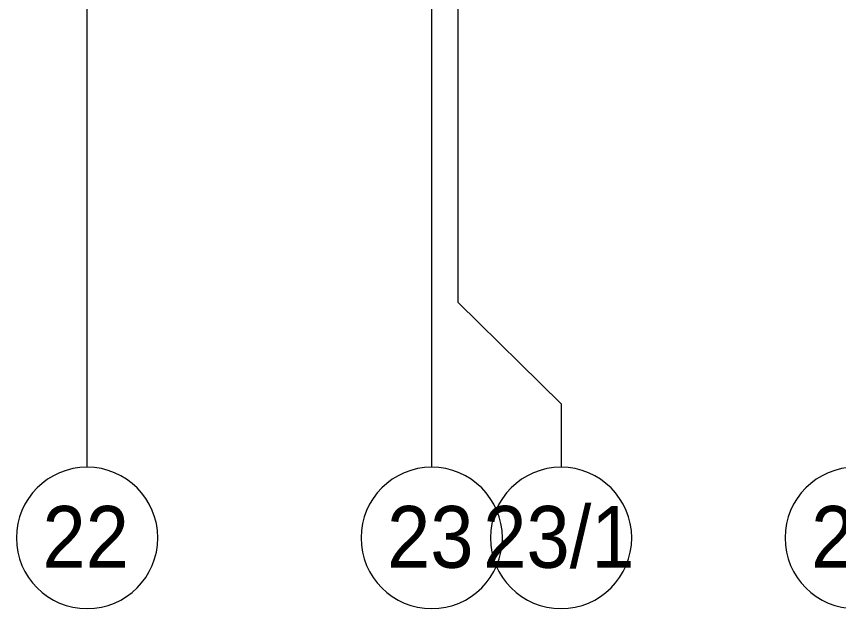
# Model space of a CAD drawing. Header units: millimetres. Extents: x -249154 to 415037, y -45458 to 354837.
# Drawn here: x 79925 to 89230, y 75680 to 82383 of the extents above; entities that cross this region are included whole.
import ezdxf

# ---------------------------------------------------------------- set-up
doc = ezdxf.new("R2010")
doc.units = ezdxf.units.MM
doc.linetypes.add('Осевая', pattern=[6350, 1270, -952.5, 3175, -952.5])
for name, color, linetype, lineweight in [('Оси', 7, 'Continuous', 9), ('Оси-1', 7, 'Continuous', 20), ('Оси-2', 7, 'Осевая', 9)]:
    doc.layers.add(name, color=color, linetype=linetype, lineweight=lineweight)
doc.styles.add('Arial', font='arial.ttf', dxfattribs={"width": 0.9, "height": 700})

# ---------------------------------------------------------------- blocks, each defined once
blk = doc.blocks.new('Ось сетки - D8-29747960-Объем проектирования 1 этажа')
at = {"layer": 'Оси-1'}
for start, end in [(360, 180), (180, 360)]:
    blk.add_arc((0, 0), 4, start, end, dxfattribs=at)
blk = doc.blocks.new('1floor')
at = {"layer": 'Оси'}
for p, q in [((84860, -43), (84860, 4957)), ((80660, -1906.3), (80660, 3093.7)), ((84560, -1906.3), (84560, 3093.7)), ((84860, -43), (86023.8, -1186.8)), ((86023.8, -1186.8), (86023.8, -1906.3))]:
    blk.add_line(p, q, dxfattribs=at)
at = {"layer": 'Оси-2'}
for p, q in [((80660, 3093.7), (80660, 22390.1)), ((84560, 3093.7), (84560, 16915.1))]:
    blk.add_line(p, q, dxfattribs=at)
at = {"layer": 'Оси-1', "xscale": 199.9999999999999, "yscale": 199.9999999999999, "zscale": 199.9999999999999}
for p in [(80660, -2706.3), (84560, -2706.3), (86023.8, -2706.3), (89360, -2706.3)]:
    blk.add_blockref('Ось сетки - D8-29747960-Объем проектирования 1 этажа', p, dxfattribs=at)
at = {"layer": 'Оси', "char_height": 700, "attachment_point": 1, "style": 'Arial'}
for s, insert, width in [('23/1', (85143.2, -2345), 2121.265), ('22', (80154.8, -2345), 1212.151), ('23', (84054.8, -2345), 1212.151), ('24', (88854.8, -2345), 1212.151)]:
    blk.add_mtext(s, dxfattribs=dict(at, insert=insert, width=width))

msp = doc.modelspace()

# ---------------------------------------------------------------- block references
msp.add_blockref('1floor', (64.7, 79186.1))

doc.saveas('drawing.dxf')
